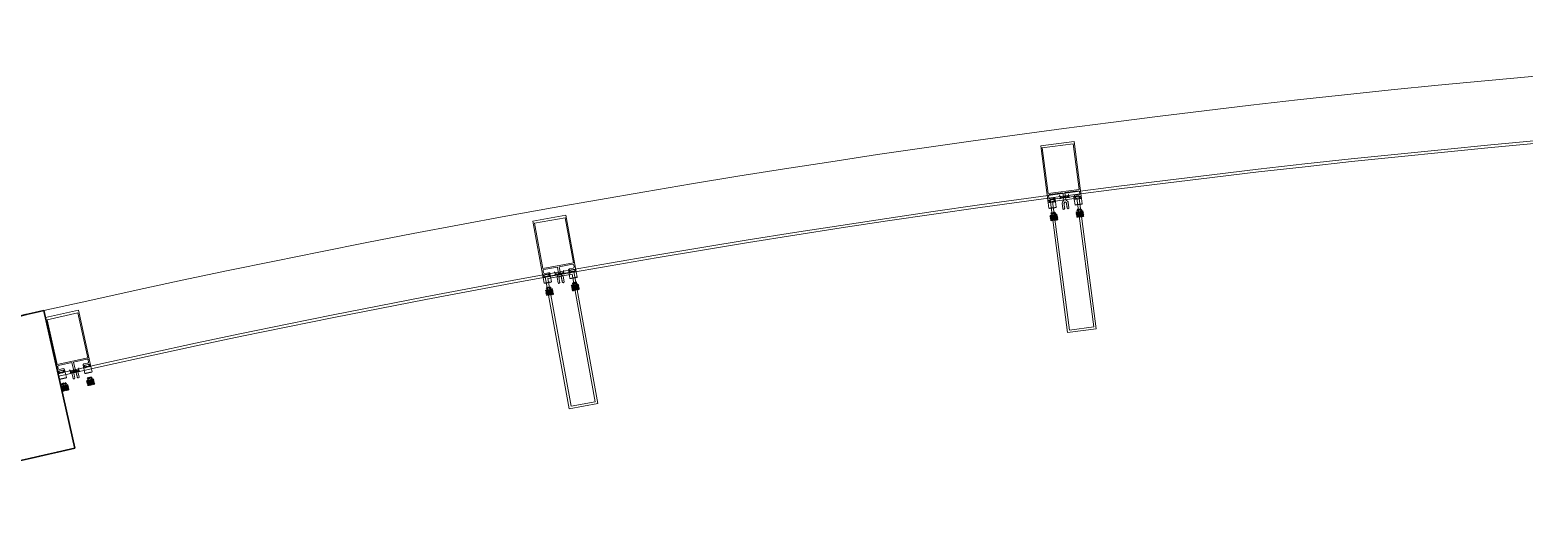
# Model space of a CAD drawing. Header units: millimetres. Extents: x 8275 to 147087, y -297470 to -191881.
# Drawn here: x 73375 to 76719, y -250642 to -249557 of the extents above; entities that cross this region are included whole.
import ezdxf

# ---------------------------------------------------------------- set-up
doc = ezdxf.new("R2010")
doc.units = ezdxf.units.MM
doc.header["$LTSCALE"] = 250
doc.header["$MEASUREMENT"] = 0
for name, color, linetype, lineweight in [('hatch', 9, 'Continuous', 0), ('wall', 1, 'Continuous', 30), ('win', 4, 'Continuous', 20)]:
    doc.layers.add(name, color=color, linetype=linetype, lineweight=lineweight)

msp = doc.modelspace()

# ---------------------------------------------------------------- hatches: boundary and pattern name
at = {"layer": 'hatch', "extrusion": (0.0003467130508833604, -0.002666378358388111, 0.9999963851017215)}
h = msp.add_hatch(dxfattribs=at)
h.set_pattern_fill('AR-HBONE', color=256, scale=0.4111842104963491, angle=-1.819927986982451e-20, style=0)
h.set_pattern_definition([(45, (-6682.805938816455, -321391.3409376936), (1.826022248663475e-16, 2.326009148470455), [4.934210525956189, -1.644736841985396]), (135, (-6681.642934242205, -321390.1779331192), (1.826022248663475e-16, 2.326009148470455), [4.934210525956189, -1.644736841985396])])
h.paths.add_polyline_path([(75662.61601515644, -249969.2888602367), (75662.88111869775, -249971.3276175746), (75668.31780493184, -249970.6206748114), (75668.05270139751, -249968.5819174612)], flags=16)
h.paths.add_polyline_path([(75726.38919872761, -249960.9963105698), (75726.65430225775, -249963.0350678978), (75721.21761601995, -249963.7420106618), (75720.95251247956, -249961.7032533235)], flags=16)
edge = h.paths.add_edge_path()
edge.add_arc((75674.64916125144, -249982.1087873962), 0.6853070175936381, -172.5912892796082, 7.4087107203918094, ccw=False)
edge.add_arc((75673.2899896914, -249982.2855230876), 0.6853070175936381, -172.5912892796082, 7.4087107203918094, ccw=False)
edge.add_arc((75671.9308181309, -249982.4622587785), 0.6853070184712208, -172.5912893563144, 7.408710643685595, ccw=False)
edge.add_arc((75670.57164656575, -249982.63899447), 0.6853070185111109, -172.5912892062371, 7.408710793763021, ccw=False)
edge.add_arc((75669.21247500571, -249982.8157301614), 0.6853070167758907, -172.59128905032333, 7.408710949676674, ccw=False)
edge.add_arc((75667.85330344987, -249982.9924658519), 0.6853070175936381, -172.5912892796082, 7.4087107203918094, ccw=False)
edge.add_arc((75666.49413188937, -249983.1692015429), 0.6853070175936381, -172.5912892787744, 7.408710721225589, ccw=False)
edge.add_arc((75665.13496032887, -249983.345937234), 0.685307018531056, -172.5912892062371, 7.408710793763021, ccw=False)
edge.add_arc((75663.7757887721, -249983.5226729245), 0.6853070148412199, -172.59128934797684, 7.408710652023217, ccw=False)
edge.add_arc((75662.41661721206, -249983.6994086156), 0.6853070203261112, -172.59128921040588, 7.408710789594181, ccw=False)
edge.add_arc((75661.05744564597, -249983.8761443072), 0.6853070175936381, -172.5912892796082, 7.4087107203918094, ccw=False)
edge.add_arc((75659.69827409013, -249984.0528799978), 0.6853070149010551, -172.59128919623186, 7.408710803768088, ccw=False)
edge.add_line((75659.01868831244, -249984.141247843), (75657.44443245482, -249972.0345603299))
edge.add_line((75657.44443246088, -249972.0345603388), (75661.2501128327, -249971.5397004034))
edge.add_line((75661.25011282851, -249971.5397004036), (75660.9850092858, -249969.5009430565))
edge.add_line((75660.98500928673, -249969.5009430658), (75659.21808625775, -249969.7306994643))
edge.add_line((75659.21808625775, -249969.7306994642), (75660.41069003864, -249966.1202407937))
edge.add_line((75660.41069003957, -249966.1202407937), (75669.26646832394, -249964.968706927))
edge.add_line((75669.26646832115, -249964.968706925), (75671.45063029713, -249968.1400782429))
edge.add_line((75671.4506302976, -249968.1400782451), (75669.68370726862, -249968.3698346436))
edge.add_line((75669.68370727048, -249968.3698346435), (75669.94881080807, -249970.4085919821))
edge.add_line((75669.9488108062, -249970.4085919821), (75673.7544911743, -249969.9137320473))
edge.add_line((75673.75449117244, -249969.9137320469), (75675.32875583338, -249982.0204873028))
edge.add_arc((75718.02375666489, -249976.3825650985), 0.6853070175936381, 187.408710790428, 367.4087107904279)
edge.add_arc((75719.38292822678, -249976.2058294078), 0.6853070175936381, 187.408710790428, 367.4087107904279)
edge.add_arc((75720.74209978635, -249976.0290937164), 0.6853070184512756, 187.4087108671343, 367.4087108671341)
edge.add_arc((75722.1012713529, -249975.8523580245), 0.685307018531056, 187.4087107170567, 367.4087107170571)
edge.add_arc((75723.46044290875, -249975.6756223342), 0.6853070167758907, 187.408710561143, 367.4087105611433)
edge.add_arc((75724.81961446925, -249975.4988866432), 0.6853070175936381, 187.408710790428, 367.4087107904279)
edge.add_arc((75726.17878602509, -249975.3221509524), 0.6853070176135833, 187.4087107895943, 367.4087107895941)
edge.add_arc((75727.53795759164, -249975.1454152612), 0.6853070185111109, 187.4087107170567, 367.4087107170571)
edge.add_arc((75728.89712914656, -249974.9686795706), 0.6853070148611651, 187.4087108587966, 367.4087108587965)
edge.add_arc((75730.25630070799, -249974.7919438791), 0.6853070203261112, 187.4087107212256, 367.4087107212259)
edge.add_arc((75731.61547227408, -249974.6152081878), 0.6853070175936381, 187.408710790428, 367.4087107904279)
edge.add_arc((75732.97464382806, -249974.4384724972), 0.6853070149210002, 187.4087107070516, 367.4087107070519)
edge.add_line((75733.65422960714, -249974.3501046519), (75732.09098849742, -249962.3281251357))
edge.add_line((75732.09098849696, -249962.3281251342), (75728.28530812886, -249962.822985069))
edge.add_line((75728.28530812886, -249962.822985069), (75728.02020459127, -249960.7842277304))
edge.add_line((75728.02020459127, -249960.7842277301), (75729.78712762025, -249960.5544713316))
edge.add_line((75729.7871276249, -249960.554471343), (75727.71084538818, -249957.3690722061))
edge.add_line((75727.71084539144, -249957.3690722051), (75718.8550671094, -249958.5206060901))
edge.add_line((75718.85506710707, -249958.520606081), (75717.55458358041, -249962.1450925529))
edge.add_line((75717.55458358087, -249962.145092551), (75719.32150660985, -249961.9153361525))
edge.add_line((75719.32150661171, -249961.9153361636), (75719.5866101493, -249963.9540935022))
edge.add_line((75719.58661014697, -249963.9540935022), (75715.78092977888, -249964.448953437))
edge.add_line((75715.78092978493, -249964.4489534364), (75717.34417970403, -249976.4710007037))
at = {"layer": 'hatch', "extrusion": (0.000480199460143391, -0.002645598603002979, 0.9999963851017214)}
h = msp.add_hatch(dxfattribs=at)
h.set_pattern_fill('AR-HBONE', color=256, scale=0.4111842104963531, angle=1.81992798698245e-19, style=0)
h.set_pattern_definition([(44.99999999999996, (-6681.29708313942, -321391.126161131), (1.826000083841668e-16, 2.326009148470445), [4.934210525956196, -1.644736841985399]), (135, (-6680.13407856517, -321389.9631565567), (1.826000083841668e-16, 2.326009148470445), [4.934210525956196, -1.644736841985399])])
h.paths.add_polyline_path([(74533.56432792416, -250136.3728814143), (74533.93149774766, -250138.3957500929), (74539.32581422443, -250137.416630577), (74538.95864440745, -250135.3937618857)], flags=16)
h.paths.add_polyline_path([(74596.84050758614, -250124.8876556824), (74597.20767739846, -250126.9105243517), (74591.81336091796, -250127.8896438685), (74591.4461910954, -250125.8667751894)], flags=16)
edge = h.paths.add_edge_path()
edge.add_arc((74546.22619394644, -250148.5722373871), 0.6853070175936421, -169.71227645396948, 10.28772354603052, ccw=False)
edge.add_arc((74544.87761482561, -250148.8170172666), 0.6853070175936421, -169.71227645396948, 10.28772354603052, ccw=False)
edge.add_arc((74543.52903570479, -250149.0617971459), 0.6853070184712248, -169.7122765306757, 10.287723469324305, ccw=False)
edge.add_arc((74542.18045657838, -250149.3065770259), 0.6853070185111149, -169.71227638059838, 10.287723619401675, ccw=False)
edge.add_arc((74540.83187745849, -250149.5513569054), 0.6853070167758947, -169.71227622468462, 10.287723775315385, ccw=False)
edge.add_arc((74539.4832983414, -250149.7961367841), 0.6853070175936421, -169.71227645396948, 10.28772354603052, ccw=False)
edge.add_arc((74538.13471922057, -250150.0409166632), 0.6853070175936421, -169.7122764531357, 10.2877235468643, ccw=False)
edge.add_arc((74536.78614009882, -250150.2856965427), 0.68530701853106, -169.71227638059838, 10.287723619401675, ccw=False)
edge.add_arc((74535.43756098172, -250150.5304764212), 0.6853070148412239, -169.71227652233813, 10.287723477661928, ccw=False)
edge.add_arc((74534.0889818609, -250150.7752563006), 0.6853070203261152, -169.71227638476716, 10.287723615232892, ccw=False)
edge.add_arc((74532.74040273449, -250151.0200361807), 0.6853070175936421, -169.71227645396948, 10.28772354603052, ccw=False)
edge.add_arc((74531.39182361739, -250151.2648160594), 0.685307014901059, -169.71227637059314, 10.287723629406912, ccw=False)
edge.add_line((74530.71753405931, -250151.3872059985), (74528.53718126111, -250139.3748696013))
edge.add_line((74528.5371812681, -250139.37486961), (74532.31320280966, -250138.6894859473))
edge.add_line((74532.31320280547, -250138.6894859477), (74531.94603298011, -250136.6666172598))
edge.add_line((74531.94603298104, -250136.666617269), (74530.19288012304, -250136.9848311124))
edge.add_line((74530.1928801235, -250136.9848311123), (74531.20263571956, -250133.3190284409))
edge.add_line((74531.20263572095, -250133.3190284409), (74539.98939821927, -250131.7241478604))
edge.add_line((74539.98939821648, -250131.7241478584), (74542.33009220904, -250134.7818121968))
edge.add_line((74542.33009220904, -250134.781812199), (74540.57693935104, -250135.1000260423))
edge.add_line((74540.57693935337, -250135.1000260421), (74540.94410917314, -250137.1228947216))
edge.add_line((74540.94410917128, -250137.1228947217), (74544.72013070912, -250136.4375110597))
edge.add_line((74544.72013070772, -250136.4375110596), (74546.90049570065, -250148.4499146719))
edge.add_arc((74589.25843130576, -250140.674662004), 0.6853070175936421, 190.2877236160667, 370.2877236160666)
edge.add_arc((74590.60701042844, -250140.429882125), 0.6853070175936421, 190.2877236160667, 370.2877236160666)
edge.add_arc((74591.95558954834, -250140.1851022454), 0.6853070184512796, 190.287723692773, 370.2877236927728)
edge.add_arc((74593.30416867568, -250139.9403223649), 0.68530701853106, 190.2877235426955, 370.2877235426958)
edge.add_arc((74594.65274779277, -250139.6955424865), 0.6853070167758947, 190.2877233867817, 370.287723386782)
edge.add_arc((74596.0013269136, -250139.4507626073), 0.6853070175936421, 190.2877236160667, 370.2877236160666)
edge.add_arc((74597.34990602976, -250139.2059827285), 0.6853070176135873, 190.287723615233, 370.2877236152328)
edge.add_arc((74598.6984851571, -250138.9612028487), 0.6853070185111149, 190.2877235426955, 370.2877235426958)
edge.add_arc((74600.04706427327, -250138.7164229701), 0.6853070148611691, 190.2877236844353, 370.2877236844352)
edge.add_arc((74601.39564339502, -250138.4716430902), 0.6853070203261152, 190.2877235468643, 370.2877235468646)
edge.add_arc((74602.74422252143, -250138.2268632104), 0.6853070175936421, 190.2877236160667, 370.2877236160666)
edge.add_arc((74604.09280163574, -250137.9820833319), 0.6853070149210042, 190.2877235326903, 370.2877235326906)
edge.add_line((74604.76709119568, -250137.8596933924), (74602.60199388082, -250125.9314048366))
edge.add_line((74602.60199387989, -250125.9314048351), (74598.82597234205, -250126.6167884971))
edge.add_line((74598.82597234251, -250126.6167884971), (74598.45880252274, -250124.5939198175))
edge.add_line((74598.45880252274, -250124.5939198171), (74600.21195538074, -250124.2757059738))
edge.add_line((74600.21195538586, -250124.275705985), (74597.97830039228, -250121.1986130457))
edge.add_line((74597.97830039507, -250121.1986130446), (74589.19153790001, -250122.7934936433))
edge.add_line((74589.19153789675, -250122.7934936343), (74588.07474329427, -250126.4787248895))
edge.add_line((74588.07474329474, -250126.4787248875), (74589.82789615274, -250126.1605110441))
edge.add_line((74589.82789615507, -250126.1605110553), (74590.19506597484, -250128.1833797348))
edge.add_line((74590.19506597298, -250128.1833797349), (74586.41904443514, -250128.8687633968))
edge.add_line((74586.4190444412, -250128.8687633958), (74588.58415395732, -250140.7971191748))
at = {"layer": 'hatch', "extrusion": (0.0005852178618048193, -0.002624367265448546, 0.9999963851017215)}
h = msp.add_hatch(dxfattribs=at)
h.set_pattern_fill('AR-HBONE', color=256, scale=0.4111842104963533, angle=1.577270922051457e-19, style=0)
h.set_pattern_definition([(45, (-6680.109930345352, -321390.9059850083), (1.825881871458605e-16, 2.32600914847046), [4.934210525956226, -1.644736841985413]), (135, (-6678.946925771103, -321389.742980434), (1.825881871458605e-16, 2.32600914847046), [4.934210525956226, -1.644736841985413])])
h.paths.add_polyline_path([(73448.91284253859, -250350.7866159086), (73449.36031144336, -250352.793250641), (73454.71133739818, -250351.6000002418), (73454.263868499, -250349.5933654965)], flags=16)
h.paths.add_polyline_path([(73511.68121757117, -250336.789601278), (73512.12868646477, -250338.7962360016), (73506.77766050622, -250339.9894864018), (73506.33019160238, -250337.9828516689)], flags=16)
edge = h.paths.add_edge_path()
edge.add_arc((73462.05067537949, -250362.4718410063), 0.6853070175936423, -167.4290226081505, 12.570977391849624, ccw=False)
edge.add_arc((73460.71291888822, -250362.7701536069), 0.6853070175936423, -167.4290226081505, 12.570977391849624, ccw=False)
edge.add_arc((73459.37516239789, -250363.068466207), 0.685307018471225, -167.4290226848567, 12.570977315143296, ccw=False)
edge.add_arc((73458.0374059029, -250363.3667788081), 0.6853070185111151, -167.42902253477928, 12.570977465220722, ccw=False)
edge.add_arc((73456.6996494135, -250363.6650914085), 0.6853070167758949, -167.42902237886562, 12.570977621134489, ccw=False)
edge.add_arc((73455.36189292689, -250363.9634040078), 0.6853070175936423, -167.4290226081505, 12.570977391849624, ccw=False)
edge.add_arc((73454.02413643655, -250364.261716608), 0.6853070175936423, -167.4290226073167, 12.57097739268329, ccw=False)
edge.add_arc((73452.68637994622, -250364.5600292083), 0.6853070185310602, -167.42902253477928, 12.570977465220722, ccw=False)
edge.add_arc((73451.3486234596, -250364.8583418076), 0.6853070148412241, -167.42902267651914, 12.570977323480975, ccw=False)
edge.add_arc((73450.01086696927, -250365.1566544078), 0.6853070203261155, -167.42902253894817, 12.570977461051882, ccw=False)
edge.add_arc((73448.67311047335, -250365.4549670091), 0.6853070175936423, -167.4290226081505, 12.570977391849624, ccw=False)
edge.add_arc((73447.33535398674, -250365.7532796084), 0.6853070149010593, -167.42902252477415, 12.570977475225902, ccw=False)
edge.add_line((73446.66647574437, -250365.902435908), (73444.0092854797, -250353.9865010332))
edge.add_line((73444.00928548668, -250353.9865010415), (73447.75500366223, -250353.1512257602))
edge.add_line((73447.75500365757, -250353.1512257608), (73447.30753475046, -250351.1445910191))
edge.add_line((73447.30753475279, -250351.1445910283), (73445.56845131461, -250351.5323974089))
edge.add_line((73445.56845131461, -250351.5323974088), (73446.43136058273, -250347.8292766729))
edge.add_line((73446.43136058413, -250347.8292766727), (73455.14760746845, -250345.8855998689))
edge.add_line((73455.14760746565, -250345.8855998671), (73457.60825972437, -250348.8475840053))
edge.add_line((73457.60825972483, -250348.8475840075), (73455.86917628665, -250349.235390388))
edge.add_line((73455.86917628851, -250349.2353903877), (73456.31664518957, -250351.2420251212))
edge.add_line((73456.31664518864, -250351.2420251214), (73460.06236336046, -250350.406749841))
edge.add_line((73460.0623633586, -250350.4067498408), (73462.71956848624, -250362.3227513916))
edge.add_arc((73504.73411123492, -250352.86614204), 0.6853070175936423, 192.5709774618858, 372.5709774618857)
edge.add_arc((73506.07186772619, -250352.56782944), 0.6853070175936423, 192.5709774618858, 372.5709774618857)
edge.add_arc((73507.40962421653, -250352.2695168395), 0.6853070184512798, 192.570977538592, 372.5709775385919)
edge.add_arc((73508.74738071245, -250351.9712042379), 0.6853070185310602, 192.5709773885145, 372.5709773885148)
edge.add_arc((73510.08513719906, -250351.6728916388), 0.6853070167758949, 192.5709772326008, 372.5709772326011)
edge.add_arc((73511.42289368846, -250351.3745790386), 0.6853070175936423, 192.5709774618858, 372.5709774618857)
edge.add_arc((73512.76065017507, -250351.0762664392), 0.6853070176135875, 192.570977461052, 372.5709774610519)
edge.add_arc((73514.098406671, -250350.7779538382), 0.6853070185111151, 192.5709773885145, 372.5709773885148)
edge.add_arc((73515.43616315667, -250350.4796412389), 0.6853070148611693, 192.5709775302544, 372.5709775302543)
edge.add_arc((73516.77391964794, -250350.1813286382), 0.6853070203261155, 192.5709773926833, 372.5709773926836)
edge.add_arc((73518.11167614386, -250349.8830160372), 0.6853070175936423, 192.5709774618858, 372.5709774618857)
edge.add_arc((73519.44943262768, -250349.584703438), 0.6853070149210044, 192.5709773785094, 372.5709773785097)
edge.add_line((73520.11831087191, -250349.4355471382), (73517.47971242378, -250337.6029856031))
edge.add_line((73517.47971242332, -250337.6029856016), (73513.7339942515, -250338.438260882))
edge.add_line((73513.7339942515, -250338.4382608819), (73513.28652535044, -250336.4316261484))
edge.add_line((73513.28652535044, -250336.4316261481), (73515.02560878862, -250336.0438197675))
edge.add_line((73515.02560879328, -250336.0438197785), (73512.67113652304, -250333.058158057))
edge.add_line((73512.67113652677, -250333.0581580558), (73503.95488964618, -250335.0018348777))
edge.add_line((73503.95488964245, -250335.0018348688), (73502.98580037794, -250338.728633171))
edge.add_line((73502.9858003784, -250338.7286331691), (73504.72488381658, -250338.3408267886))
edge.add_line((73504.72488381938, -250338.3408267996), (73505.17235272043, -250340.3474615331))
edge.add_line((73505.17235271857, -250340.3474615333), (73501.42663454675, -250341.1827368137))
edge.add_line((73501.42663455234, -250341.1827368125), (73504.06524786996, -250353.0153650314))

# ---------------------------------------------------------------- linework, layer by layer
at = {"layer": 'wall'}
msp.add_line((73405.95647068322, -250184.4865303456, -11300.6378476528), (73475.29011158971, -250491.7614011675, -11300.6378476528), dxfattribs=at)
for radius in [25595.690621869, 25280.690621869]:
    msp.add_arc((79039.74193839496, -275152.4628142624, -11300.6378476528), radius, 102.7153057336491, 104.1763163829099, dxfattribs=at)
at = {"layer": 'win', "extrusion": (0.0003467130508834991, -0.002666378358388071, 0.9999963851017215)}
for p, q in [((75678.24382022722, -249926.0637943872, -11300.6378476528), (75679.7797262948, -249927.2462260577, -11300.6378476528)), ((75680.48666398693, -249932.6828929624, -11300.6378476528), (75679.30422677007, -249934.218794759, -11300.6378476528)), ((75679.7797262948, -249927.2462260577, -11300.6378476528), (75680.48666398693, -249932.6828929624, -11300.6378476528)), ((75699.99056648929, -249923.2360333834, -11300.6378476528), (75698.80812927103, -249924.7719351686, -11300.6378476528)), ((75698.80812927103, -249924.7719351686, -11300.6378476528), (75699.51506696548, -249930.2086020846, -11300.6378476528)), ((75699.51506696548, -249930.2086020846, -11300.6378476528), (75701.05097303819, -249931.3910337547, -11300.6378476528))]:
    msp.add_line(p, q, dxfattribs=at)
at = {"layer": 'win', "extrusion": (0.0004801994601435271, -0.002645598603002934, 0.9999963851017215)}
for p, q in [((74547.97335984698, -250098.0285209317, -11300.6378476528), (74549.56671726285, -250099.132316315, -11300.6378476528)), ((74549.56671726285, -250099.132316315, -11300.6378476528), (74550.54582981067, -250104.5266139109, -11300.6378476528)), ((74569.55062826024, -250094.1120565702, -11300.6378476528), (74568.44682712108, -250095.7054099881, -11300.6378476528)), ((74568.44682712108, -250095.7054099881, -11300.6378476528), (74569.4259396717, -250101.0997075952, -11300.6378476528)), ((74569.4259396717, -250101.0997075952, -11300.6378476528), (74571.01929709269, -250102.2035029777, -11300.6378476528)), ((74550.54582981067, -250104.5266139109, -11300.6378476528), (74549.4420286729, -250106.1199673401, -11300.6378476528))]:
    msp.add_line(p, q, dxfattribs=at)
at = {"layer": 'win', "extrusion": (0.0005852178618049527, -0.002624367265448502, 0.9999963851017215)}
for p, q in [((73462.89422331331, -250317.044086232, -11300.6378476528), (73464.53029052913, -250318.083526547, -11300.6378476528)), ((73464.53029052913, -250318.083526547, -11300.6378476528), (73465.723532503, -250323.4345340713, -11300.6378476528)), ((73465.723532503, -250323.4345340713, -11300.6378476528), (73464.68408627948, -250325.0705975328, -11300.6378476528)), ((73484.29833081365, -250312.2711010671, -11300.6378476528), (73483.25888458779, -250313.9071645173, -11300.6378476528)), ((73483.25888458779, -250313.9071645173, -11300.6378476528), (73484.45212656539, -250319.2581720526, -11300.6378476528)), ((73484.45212656539, -250319.2581720526, -11300.6378476528), (73486.08819378633, -250320.2976123668, -11300.6378476528))]:
    msp.add_line(p, q, dxfattribs=at)
at = {"layer": 'win', "extrusion": (0.0003467130508834991, -0.002666378358388071, 0.9999963851017215), "elevation": -10446.0417687611}
msp.add_lwpolyline([(75698.6878563336, -249976.0702379722), (75699.30221924005, -249976.5432123154), (75698.82924488146, -249977.1575752158), (75699.18271627142, -249979.8759183404), (75699.7970791709, -249980.3488926819), (75699.32410482762, -249980.9632555855), (75699.67757620366, -249983.6815987081), (75700.29836109871, -249984.1595170976, 0.9606708062894292), (75703.80811159387, -249983.5591430991), (75702.18266349485, -249971.0587657708, 0.1989123673796638), (75701.24114984082, -249969.4219992408), (75697.48495901251, -249966.5302525086, -0.1989123673796519), (75696.54344536462, -249964.8934859752), (75694.50890387454, -249949.2470089219), (75724.68251249791, -249945.3234765827, -0.414213562373095), (75727.44714554332, -249947.4518611418), (75727.95967904762, -249951.3934586762, -0.414213562373095), (75725.83129448757, -249954.1580917214), (75717.13259650886, -249955.2892001515, 0.414213562373095), (75715.0042119378, -249958.0538331977), (75715.83486969235, -249964.4419395219), (75719.64055006306, -249963.9470795981), (75719.37544651706, -249961.9083222494), (75717.60852348502, -249962.1380786601), (75717.1666842603, -249958.7401497558), (75729.39922830672, -249957.1495285362), (75729.84106753062, -249960.5474574291), (75728.07414449463, -249960.7772138387), (75728.33924803877, -249962.8159711657), (75732.14492840109, -249962.3211112308), (75715.54831539979, -249834.6859264972), (75640.79387962827, -249844.4063895012), (75657.39049262644, -249972.041574245), (75661.19617299589, -249971.546714311), (75660.93106945204, -249969.5079569614), (75659.16414642504, -249969.7377133712), (75658.72230720673, -249966.3397844665), (75670.95485123598, -249964.7491632494), (75671.39669046736, -249968.1470921518), (75669.62976743904, -249968.3768485509), (75669.89487097293, -249970.4156058894), (75673.70055134366, -249969.9207459427), (75672.86989359187, -249963.5326396186, 0.414213562373095), (75670.10526054176, -249961.4042550515), (75661.40656256644, -249962.5353634822, -0.414213562373095), (75658.64192950723, -249960.4069789156), (75658.129396008, -249956.4653813931, -0.414213562373095), (75660.25778057241, -249953.7007483342), (75690.43138919787, -249949.7772159948), (75692.46593068574, -249965.4236930485, -0.1989123673796519), (75691.97431265736, -249967.2468124495), (75689.08256592986, -249971.0030032753, 0.1989123673796638), (75688.59094789336, -249972.8261226875), (75690.21639599427, -249985.3265000095, 0.9606708062894292), (75693.762971583, -249985.0093263593), (75694.24088996748, -249984.3885414609), (75693.88741859817, -249981.6701983481), (75693.2730556879, -249981.1972239988), (75693.74603002788, -249980.5828610928), (75693.39255864991, -249977.8645179795), (75692.77819575988, -249977.3915436307), (75693.25117010223, -249976.7771807247), (75692.89769872147, -249974.0588376125), (75692.28333581604, -249973.5858632626), (75695.1211818933, -249969.8996858631), (75698.8073592984, -249972.7375319464), (75698.33438495565, -249973.3518948489)], format="xyb", close=True, dxfattribs=at)
at = {"layer": 'win', "extrusion": (0.0003467130508834991, -0.002666378358388071, 0.9999963851017215)}
for points, elevation in [([(75644.21916551559, -249849.4896043605), (75657.45780038086, -249951.3005294595), (75726.77554992102, -249942.2870092205), (75713.53691504803, -249840.4760841117)], -10446.0417687611), ([(75726.38919876463, -249960.9963105723), (75726.65430229504, -249963.0350678993), (75721.2176160604, -249963.7420106638), (75720.9525125151, -249961.7032533255)], -10446.04176876111), ([(75662.61601519292, -249969.2888602384), (75662.88111874166, -249971.3276175766), (75668.31780496871, -249970.6206748125), (75668.05270143773, -249968.5819174649)], -10446.04176876111)]:
    msp.add_lwpolyline(points, close=True, dxfattribs=dict(at, elevation=elevation))
at = {"layer": 'win', "elevation": -11300.6378476528}
for points in [[(75760.95034789247, -250225.0353016063), (75722.26657736395, -249927.5398127371), (75657.80922144279, -249935.9212963514), (75696.49299196992, -250233.4167852212)], [(75755.3473602361, -250220.721772967), (75717.95304872468, -249933.1428003939), (75663.4122090987, -249940.2348249904), (75700.80652060919, -250227.813797564)], [(74645.59192116046, -250392.4685799156), (74592.01468869904, -250097.2915480151), (74528.05966512067, -250108.8999483814), (74581.6368975807, -250404.0769802826)], [(74639.77935008751, -250388.4419165914), (74587.98802537424, -250103.1041190879), (74533.87223619269, -250112.9266117056), (74585.66356090503, -250398.2644092094)]]:
    msp.add_lwpolyline(points, close=True, dxfattribs=at)
at = {"layer": 'win', "extrusion": (0.0003467130508834991, -0.002666378358388071, 0.9999963851017215)}
for points, elevation in [([(75717.34417092249, -249976.470932946, 0.9999999999999999), (75718.70334248825, -249976.2941972547, 0.9999999999999999), (75720.06251404017, -249976.1174615636, 0.9999999999999999), (75721.42168560885, -249975.9407258729, 0.9999999999999999), (75722.7808571761, -249975.7639901811, 0.9999999999999999), (75724.14002872612, -249975.58725449, 0.9999999999999999), (75725.49920028223, -249975.4105187996, 0.9999999999999999), (75726.85837184712, -249975.2337831089, 0.9999999999999999), (75728.21754340282, -249975.0570474179, 0.9999999999999999), (75729.57671496562, -249974.8803117268, 0.9999999999999999), (75730.9358865276, -249974.703576035, 0.9999999999999999), (75732.29505808763, -249974.5268403438, 0.9999999999999999), (75733.65422964164, -249974.3501046538), (75732.09098853139, -249962.3281251356), (75728.28530816823, -249962.8229850707), (75728.0202046286, -249960.7842277321), (75729.7871276558, -249960.5544713449), (75727.71084542896, -249957.3690722065), (75718.85506713984, -249958.5206060817), (75717.55458361632, -249962.1450925531), (75719.32150665231, -249961.9153361656), (75719.58661018842, -249963.9540935039), (75715.78092982479, -249964.4489534381), (75717.34417973598, -249976.4710006967)], -10446.04176876111), ([(75675.32874706956, -249982.0204195538, -0.9999999999999999), (75673.96957550949, -249982.197155245, -0.9999999999999999), (75672.61040395175, -249982.3738909356, -0.9999999999999999), (75671.2512323889, -249982.5506266269, -0.9999999999999999), (75669.89206082755, -249982.727362318, -0.9999999999999999), (75668.53288927031, -249982.9040980166, -0.9999999999999999), (75667.17371770326, -249983.0808337, -0.9999999999999999), (75665.81454614308, -249983.2575693908, -0.9999999999999999), (75664.45537459065, -249983.4343050825, -0.9999999999999999), (75663.09620303093, -249983.6110407726, -0.9999999999999999), (75661.73703147299, -249983.7877764649, -0.9999999999999999), (75660.37785990903, -249983.9645121554, -0.9999999999999999), (75659.01868835287, -249984.1412478455), (75657.44443249701, -249972.0345603399), (75661.19617299623, -249971.5467143048), (75660.93106945518, -249969.5079569669), (75659.21808629672, -249969.7306994661), (75660.41069007908, -249966.1202407957), (75669.26646837122, -249964.968706927), (75671.45063033664, -249968.1400782467), (75669.62976744084, -249968.37684855), (75669.89487097433, -249970.4156058888), (75673.7544912073, -249969.9137320483), (75675.32875586898, -249982.0204873123)], -10446.04176876112)]:
    msp.add_lwpolyline(points, format="xyb", dxfattribs=dict(at, elevation=elevation))
at = {"layer": 'win', "extrusion": (0.0004801994601435271, -0.002645598603002934, 0.9999963851017215), "elevation": -10453.61218652194}
msp.add_lwpolyline([(74569.93124903174, -250141.3339154917), (74570.56859263642, -250141.7754351835), (74570.12707293092, -250142.4127787844), (74570.61663269538, -250145.1099370297), (74571.25397629492, -250145.5514567202), (74570.8124566023, -250146.1888003231), (74571.30201635636, -250148.8859585676), (74571.9460221683, -250149.3320935073, 0.9606708062894292), (74575.42118768366, -250148.5561926616), (74573.16993335531, -250136.153234594, 0.1989123673796638), (74572.1473980047, -250134.5658234651), (74568.25070407566, -250131.8663892433, -0.1989123673796519), (74567.2281687307, -250130.2789781105), (74564.41031786069, -250114.7544388346), (74594.34877433255, -250109.3203255168, -0.414213562373095), (74597.21682052675, -250111.3071641463), (74597.92668217873, -250115.2180436066, -0.414213562373095), (74595.93984354856, -250118.0860897995), (74587.30893718242, -250119.652681034, 0.414213562373095), (74585.32209853859, -250122.5207272286), (74586.47256397839, -250128.8590490877), (74590.24858551966, -250128.1736654368), (74589.88141568986, -250126.1507967475), (74588.12826283048, -250126.469010603), (74587.51631313548, -250123.0975627971), (74599.65352522754, -250120.8945438827), (74600.265474921, -250124.2659916777), (74598.51232205781, -250124.5842055325), (74598.87949188311, -250126.6070741998), (74602.65551341505, -250125.9216905383), (74579.66910176547, -249999.2812040241), (74505.49725015867, -250012.7440973802), (74528.48366180473, -250139.3845839044), (74532.25968334457, -250138.6992002434), (74531.89251351588, -250136.6763315532), (74530.13936066159, -250136.9945454078), (74529.52741097096, -250133.6230976007), (74541.66462304768, -250131.42007869), (74542.27657274836, -250134.7915264938), (74540.5234198925, -250135.1097403376), (74540.89058971002, -250137.1326090175), (74544.6666112496, -250136.4472253436), (74543.51614581198, -250130.1089034843, 0.414213562373095), (74540.64809961652, -250128.1220648469), (74532.01719325264, -250129.6886560821, -0.414213562373095), (74529.14914704337, -250127.7018174454), (74528.43928539868, -250123.7909379966, -0.414213562373095), (74530.42612403106, -250120.92289179), (74560.3645805052, -250115.4887784718), (74563.18243137078, -250131.0133177484, -0.1989123673796519), (74562.78300387171, -250132.8588286011), (74560.08356965357, -250136.7555225288, 0.1989123673796638), (74559.68414214814, -250138.6010333931), (74561.93539647799, -250151.0039914544, 0.9606708062894292), (74565.46156494196, -250150.5090838897), (74565.9076998754, -250149.865078073), (74565.41814013004, -250147.1679198383), (74564.78079651966, -250146.7264001405), (74565.22231620943, -250146.0890565352), (74564.73275645575, -250143.3918983005), (74564.09541286384, -250142.9503786021), (74564.53693255634, -250142.3130349967), (74564.04737280044, -250139.6158767632), (74563.41002919397, -250139.1743570647), (74566.0591473668, -250135.350295468), (74569.88320896727, -250137.9994136453), (74569.44168927713, -250138.6367572468)], format="xyb", close=True, dxfattribs=at)
at = {"layer": 'win', "extrusion": (0.0004801994601435271, -0.002645598603002934, 0.9999963851017215)}
for points, elevation in [([(74509.1735279173, -250017.6488541057), (74527.50912185386, -250118.6663373329), (74596.2866569894, -250106.1825634945), (74577.95106304428, -250005.1650802575)], -10453.61218652195), ([(74596.84050762285, -250124.8876556824), (74597.2076774371, -250126.9105243506), (74591.81336096018, -250127.8896438678), (74591.44619113102, -250125.866775189)], -10453.61218652196), ([(74533.56432796108, -250136.3728814134), (74533.93149779204, -250138.3957500921), (74539.32581426227, -250137.4166305755), (74538.95864444802, -250135.3937618866)], -10453.61218652195)]:
    msp.add_lwpolyline(points, close=True, dxfattribs=dict(at, elevation=elevation))
for points, elevation in [([(74588.58414178407, -250140.7970519429, 0.9999999999999999), (74589.93272091064, -250140.5522720632, 0.9999999999999999), (74591.28130002126, -250140.3074921841, 0.9999999999999999), (74592.62987915115, -250140.0627123048, 0.9999999999999999), (74593.97845827912, -250139.8179324243, 0.9999999999999999), (74595.32703738983, -250139.5731525457, 0.9999999999999999), (74596.6756165065, -250139.3283726673, 0.9999999999999999), (74598.02419563115, -250139.083592788, 0.9999999999999999), (74599.37277474742, -250138.8388129089, 0.9999999999999999), (74600.72135387184, -250138.5940330295, 0.9999999999999999), (74602.06993299506, -250138.3492531494, 0.9999999999999999), (74603.41851211622, -250138.10447327, 0.9999999999999999), (74604.76709123004, -250137.8596933919), (74602.60199391449, -250125.9314048339), (74598.82597238164, -250126.6167884959), (74598.45880256112, -250124.5939198166), (74600.21195541733, -250124.2757059848), (74597.97830043295, -250121.1986130433), (74589.19153793041, -250122.7934936326), (74588.07474333044, -250126.4787248871), (74589.82789619683, -250126.1605110545), (74590.19506601353, -250128.1833797338), (74586.41904448227, -250128.8687633947), (74588.58415399016, -250140.7971191654)], -10453.61218652195), ([(74546.90048354544, -250148.449847448, -0.9999999999999999), (74545.55190442392, -250148.6946273274, -0.9999999999999999), (74544.20332530783, -250148.9394072062, -0.9999999999999999), (74542.8547461835, -250149.1841870858, -0.9999999999999999), (74541.50616706106, -250149.4289669653, -0.9999999999999999), (74540.15758794252, -250149.673746852, -0.9999999999999999), (74538.8090088156, -250149.9185267238, -0.9999999999999999), (74537.46042969584, -250150.163306603, -0.9999999999999999), (74536.11185058161, -250150.4080864824, -0.9999999999999999), (74534.76327146188, -250150.652866361, -0.9999999999999999), (74533.41469234142, -250150.8976462412, -0.9999999999999999), (74532.066113217, -250151.1424261204, -0.9999999999999999), (74530.71753410004, -250151.3872059985), (74528.53718130442, -250139.3748696084), (74532.25968334259, -250138.6992002371), (74531.89251351844, -250136.6763315586), (74530.19288016311, -250136.9848311116), (74531.20263575966, -250133.3190284401), (74539.98939826625, -250131.7241478569), (74542.3300922489, -250134.7818121978), (74540.52341989419, -250135.1097403367), (74540.89058970932, -250137.132609017), (74544.72013074269, -250136.4375110584), (74546.90049573623, -250148.4499146788)], -10453.61218652196)]:
    msp.add_lwpolyline(points, format="xyb", dxfattribs=dict(at, elevation=elevation))
at = {"layer": 'win', "extrusion": (0.0005852178618049527, -0.002624367265448502, 0.9999963851017215), "elevation": -10461.13736806586}
msp.add_lwpolyline([(73485.4485376549, -250354.294862259), (73486.10296529485, -250354.7106398102), (73485.68718772843, -250355.3650674471), (73486.28381293688, -250358.0405804313), (73486.93824057162, -250358.4563579809), (73486.52246302033, -250359.1107856201), (73487.11908821664, -250361.786298603), (73487.78035664545, -250362.2064223175, 0.9606708062894292), (73491.22185146887, -250361.2926877453), (73488.47825369463, -250348.9892660209, 0.1989123673796638), (73487.39328808917, -250347.4438527201), (73483.39214302658, -250344.9018049425, -0.1989123673796519), (73482.30717742733, -250343.3563916371), (73478.87306992702, -250327.9564400489), (73508.57126399747, -250321.3339003281, -0.414213562373095), (73511.516188353, -250323.2048993252), (73512.38129489752, -250327.0843931563, -0.414213562373095), (73510.51029589845, -250330.0293175116), (73501.94865436654, -250331.9385181595, 0.414213562373095), (73500.07765535572, -250334.8834425168), (73501.47972458592, -250341.1708980119), (73505.22544275975, -250340.3356227423), (73504.77797385123, -250338.3289879989), (73503.0388904108, -250338.7167943917), (73502.29310891352, -250335.3724031625), (73514.33291732945, -250332.6875897603), (73515.07869882588, -250336.0319809784), (73513.33961538244, -250336.4197873707), (73513.78708428828, -250338.4264220921), (73517.53280245434, -250337.5911468124), (73489.51931471331, -250211.9669753735), (73415.94270779197, -250228.374168377), (73443.95619552926, -250353.9983398258), (73447.70191370507, -250353.1630645462), (73447.25444479407, -250351.1564298019), (73445.5153613596, -250351.5442361937), (73444.76957986547, -250348.1998449633), (73456.80938826822, -250345.515031565), (73457.55516977125, -250348.8594227917), (73455.81608633413, -250349.2472291725), (73456.263555235, -250351.253863907), (73460.0092734065, -250350.4185886145), (73458.6072041806, -250344.1311331194, 0.414213562373095), (73455.66227982292, -250342.2601341146), (73447.10063829584, -250344.1693347628, -0.414213562373095), (73444.15571392518, -250342.2983357595), (73443.29060738812, -250338.4188419395, -0.414213562373095), (73445.16160638916, -250335.4739175703), (73474.85980046209, -250328.8513778487), (73478.29390795899, -250344.2513294377, -0.1989123673796519), (73477.96832226602, -250346.1112881983), (73475.42627449297, -250350.1124332568, 0.1989123673796638), (73475.10068879198, -250351.972392029), (73477.84428656881, -250364.275813747, 0.9606708062894292), (73481.34793855024, -250363.6408174256), (73481.76806225878, -250362.9795489922), (73481.17143707142, -250360.3040360181), (73480.51700942448, -250359.8882584611), (73480.93278697366, -250359.2338308202), (73480.336161777, -250356.5583178467), (73479.68173414974, -250356.1425402887), (73480.09751170134, -250355.4881126473), (73479.50088650385, -250352.8125996747), (73478.84645886143, -250352.3968221174), (73481.34112419077, -250348.4702563045), (73485.26769000928, -250350.9649216382), (73484.85191245869, -250351.6193492752)], format="xyb", close=True, dxfattribs=at)
at = {"layer": 'win', "extrusion": (0.0005852178618049527, -0.002624367265448502, 0.9999963851017215), "elevation": -10461.13736806587}
for points in [[(73419.81147117211, -250233.128569138), (73442.15701950442, -250333.3353672723), (73510.3826004782, -250318.1214246696), (73488.03705213606, -250217.914626526)], [(73448.91284257793, -250350.786615906), (73449.36031148986, -250352.7932506384), (73454.71133743649, -250351.6000002389), (73454.2638685424, -250349.5933654954)], [(73511.681217609, -250336.7896012763), (73512.12868650533, -250338.7962359991), (73506.77766054988, -250339.9894863995), (73506.33019163982, -250337.9828516667)]]:
    msp.add_lwpolyline(points, close=True, dxfattribs=at)
at = {"layer": 'win', "extrusion": (0.0005852178618049527, -0.002624367265448502, 0.9999963851017215)}
for points, elevation in [([(73462.71955366313, -250362.3226847052, -0.9999999999999999), (73461.38179717236, -250362.6209973057, -0.9999999999999999), (73460.04404068532, -250362.919309905, -0.9999999999999999), (73458.70628419207, -250363.2176225057, -0.9999999999999999), (73457.3685277019, -250363.5159351059, -0.9999999999999999), (73456.03077121281, -250363.8142477136, -0.9999999999999999), (73454.69301471677, -250364.1125603066, -0.9999999999999999), (73453.35525822676, -250364.4108729064, -0.9999999999999999), (73452.01750174417, -250364.7091855068, -0.9999999999999999), (73450.67974525434, -250365.007498106, -0.9999999999999999), (73449.34198876537, -250365.3058107072, -0.9999999999999999), (73448.0042322718, -250365.6041233073, -0.9999999999999999), (73446.66647578526, -250365.9024359061), (73444.00928552248, -250353.9865010387), (73447.70191370157, -250353.1630645401), (73447.25444479524, -250351.1564298072), (73445.56845135371, -250351.5323974062), (73446.4313606239, -250347.8292766707), (73455.14760751613, -250345.885599864), (73457.60825976315, -250348.8475840046), (73455.81608633437, -250349.2472291716), (73456.26355523325, -250351.2538639063), (73460.06236339554, -250350.4067498383), (73462.71956852241, -250362.3227513972)], -10461.13736806589), ([(73504.06523302778, -250353.015298338, 0.9999999999999999), (73505.40298952245, -250352.7169857371, 0.9999999999999999), (73506.7407460042, -250352.4186731375, 0.9999999999999999), (73508.07850250356, -250352.1203605368, 0.9999999999999999), (73509.41625900147, -250351.8220479353, 0.9999999999999999), (73510.75401547927, -250351.5237353363, 0.9999999999999999), (73512.09177196582, -250351.2254227369, 0.9999999999999999), (73513.42952846125, -250350.9271101367, 0.9999999999999999), (73514.76728494739, -250350.6287975369, 0.9999999999999999), (73516.10504143908, -250350.3304849365, 0.9999999999999999), (73517.44279793241, -250350.0321723352, 0.9999999999999999), (73518.7805544221, -250349.7338597351, 0.9999999999999999), (73520.11831090665, -250349.4355471364), (73517.47971245849, -250337.6029855993), (73513.73399429217, -250338.4382608793), (73513.28652538803, -250336.4316261456), (73515.0256088251, -250336.0438197767), (73512.6711365654, -250333.0581580532), (73503.95488967779, -250335.001834866), (73502.98580041475, -250338.728633167), (73504.72488386142, -250338.3408267969), (73505.17235276014, -250340.3474615306), (73501.42663459342, -250341.1827368098), (73504.06524790065, -250353.0153650207)], -10461.13736806587)]:
    msp.add_lwpolyline(points, format="xyb", dxfattribs=dict(at, elevation=elevation))
at = {"layer": 'win'}
for radius in [25595.690621869, 25451.690621869, 25445.690621869]:
    msp.add_arc((79039.74193839496, -275152.4628142624, -11300.6378476528), radius, 87.61363757862513, 102.7153057336491, dxfattribs=at)
at = {"layer": 'win', "extrusion": (0.0003467130508834991, -0.002666378358388071, 0.9999963851017215)}
for centre, radius, start, end in [((75701.17603710793, -250016.4640608939, -10607.79106579362), 56.02831096297897, 86.12291300631613, 108.694508501705), ((75701.52492887632, -250019.1471847958, -10607.78379057849), 59.50225788623588, 87.78115096961533, 107.0362705201683), ((75690.08788900709, -249982.4699921909, -10607.88555159815), 23.68932309987656, 97.99137463443576, 104.6405720687989), ((75688.28798813466, -249971.2152440337, -10607.91618517533), 11.84415585990497, 96.67833042112184, 110.3300517580005), ((75690.05884643857, -249978.347839663, -10607.89655292502), 18.66373521831405, 98.87069414450798, 108.1700578636491), ((75695.61195011668, -249997.5394091312, -10607.84345541029), 38.16461497224456, 102.2148915571838, 107.2406259133991), ((75701.63833905905, -250020.0193566905, -10607.78142570888), 60.98800946245647, 88.357656430736, 106.4597650930649), ((75726.55235139954, -250211.6185567466, -10607.26190985713), 254.6448962107594, 96.59824619472532, 98.21917531610589), ((75703.89408598708, -250037.3669969269, -10607.73438806944), 79.43733587598572, 94.97452292536606, 99.8428983794301), ((75701.58211486498, -250019.5869690967, -10607.7825981157), 61.98307333192854, 94.42046744619518, 100.3969540669043), ((75697.91176935841, -249991.360473347, -10607.85913346645), 34.0854521669411, 92.79587480742053, 102.0215466748994), ((75701.62989907015, -249985.9086288176, -10607.87238106506), 27.34609378610929, 86.4378811275531, 93.43848137972081), ((75702.1403828758, -249979.8184159324, -10607.88844294195), 21.72982308732188, 87.03543274874134, 94.96669490455959), ((75701.85929475054, -249972.8120684882, -10607.90722203918), 15.63818546316107, 85.27152324790225, 95.40509481149172), ((75701.81595618045, -249967.0528088343, -10607.92259348522), 9.462229877207651, 81.5335772943086, 98.68751773824339)]:
    msp.add_arc(centre, radius, start, end, dxfattribs=at)
at = {"layer": 'win', "extrusion": (0.0004801994601435271, -0.002645598603002934, 0.9999963851017215)}
for centre, radius, start, end in [((74575.46126172405, -250187.1498761347, -10602.97025686153), 56.02831096297897, 89.00192581700428, 111.5735213225919), ((74562.67968499211, -250153.7556396321, -10603.06474266607), 23.68932309987656, 100.8703874592314, 107.5195848987017), ((74560.31676243746, -250142.6055007891, -10603.09537624326), 11.84415585990497, 99.55734323809806, 113.2090645658225), ((74575.94447868643, -250189.8120896316, -10602.9629816464), 59.50225788623588, 90.66016380603645, 109.9152833475118), ((74562.44363527013, -250149.6401487186, -10603.07574399293), 18.66373521831405, 101.7497069606579, 111.0490706920065), ((74568.9536670246, -250168.5285786604, -10603.02264647823), 38.16461497224456, 105.0939043703427, 110.119638737434), ((74576.10155240117, -250190.6774644245, -10602.96061677679), 60.98800946245647, 91.23666926847142, 109.3387779210514), ((74610.60759301961, -250380.7834733613, -10602.44110092506), 254.6448962107594, 99.47725900445253, 101.0981881496626), ((74579.225774018, -250207.8899092032, -10602.91357913738), 79.43733587598572, 97.85353575244943, 102.7219112080439), ((74576.02368159434, -250190.2484465595, -10602.96178918362), 61.98307333192854, 97.29948027759215, 103.275966882635), ((74570.94023339312, -250162.241928517, -10603.03832453439), 34.0854521669411, 95.67488764737408, 104.9005595047918), ((74574.37983976847, -250156.6102142734, -10603.05157213297), 27.34609378610929, 89.3168939581112, 96.3174941942029), ((74574.58378545857, -250150.5020481932, -10603.06763400989), 21.72982308732188, 89.91444557447747, 97.84570771099115), ((74573.95114352746, -250143.5186622502, -10603.0864131071), 15.63818546316107, 88.15053609313385, 98.28410762143793), ((74573.61858868657, -250137.7688485777, -10603.10178455314), 9.462229877207651, 84.41259011329386, 101.5665305644054)]:
    msp.add_arc(centre, radius, start, end, dxfattribs=at)
at = {"layer": 'win', "extrusion": (0.0005852178618049527, -0.002624367265448502, 0.9999963851017215)}
for centre, radius, start, end in [((73493.94552565494, -250404.9935806482, -10600.51149392939), 56.02831096297897, 91.28517967350489, 113.8567751768861), ((73479.84367838972, -250372.1350712631, -10600.60597973393), 23.68932309987656, 103.1536413184241, 109.8028387466466), ((73477.0384130486, -250361.0879229617, -10600.63661331113), 11.84415585990497, 101.8405970945533, 115.4923184179116), ((73479.44385593792, -250368.032251874, -10600.61698106079), 18.66373521831405, 104.0329608259347, 113.3323245462266), ((73494.53442090671, -250407.6344293224, -10600.50421871426), 59.50225788623588, 92.94341763303905, 112.1985371996649), ((73486.70122960286, -250386.6463279084, -10600.56388354609), 38.16461497224456, 107.3771582207444, 112.4028925861888), ((73494.72584623277, -250408.492859301, -10600.50185384467), 60.98800946245647, 93.51992309854381, 111.6220317585745), ((73536.77826789547, -250597.0732275935, -10599.98233799293), 254.6448962107594, 101.7605128705672, 103.3814419873105), ((73498.5333269836, -250425.5671705991, -10600.45481620522), 79.43733587598572, 100.1367895863236, 105.0051650486437), ((73494.63094528284, -250408.0672843948, -10600.50302625148), 61.98307333192854, 99.58273412424893, 105.559220732243), ((73488.43576022581, -250380.2855245409, -10600.57956160223), 34.0854521669411, 97.95814148212514, 107.1838133555545), ((73491.64826974297, -250374.521248356, -10600.59280920083), 27.34609378610929, 91.6001478024211, 98.60074805260487), ((73491.60870570186, -250368.4098065137, -10600.60887107773), 21.72982308732188, 92.19769942851715, 100.1289615679684), ((73490.69834968269, -250361.4571691034, -10600.62765017497), 15.63818546316107, 90.43378993499222, 100.5673614828173), ((73490.13698771871, -250355.7251692135, -10600.64302162101), 9.462229877207651, 86.69584397618688, 103.8497844035598)]:
    msp.add_arc(centre, radius, start, end, dxfattribs=at)

doc.saveas('drawing.dxf')
